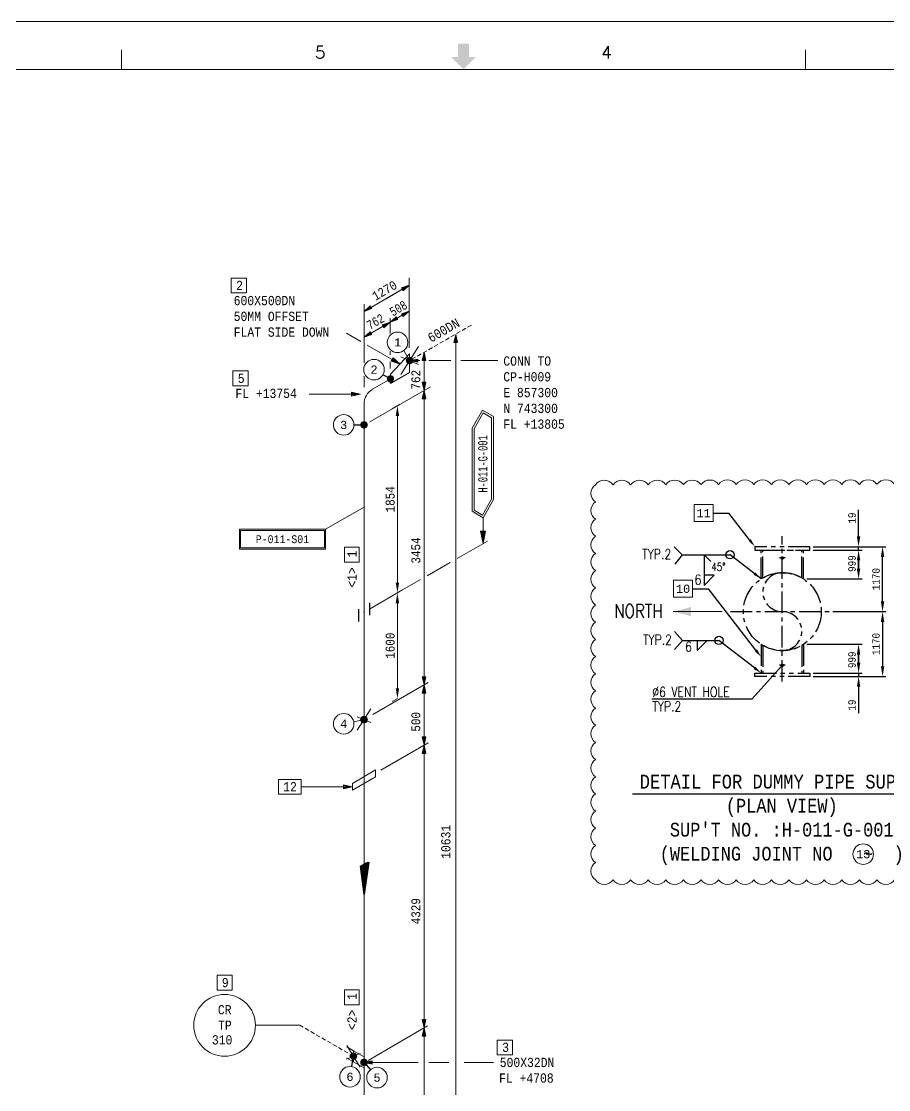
# Model space of a CAD drawing. Extents: x 0 to 841, y 0 to 594.
# Drawn here: x 300.6 to 553.6, y 282.5 to 594 of the extents above; entities that cross this region are included whole.
import ezdxf
from ezdxf.enums import TextEntityAlignment as Align

# ---------------------------------------------------------------- set-up
doc = ezdxf.new("R2010")
doc.units = 0
doc.header["$LTSCALE"] = 5
doc.header["$MEASUREMENT"] = 0
for name, pattern in [('CENTER', [2, 1.25, -0.25, 0.25, -0.25]), ('HIDDEN', [0.375, 0.25, -0.125]), ('PHANTOM', [2.5, 1.25, -0.25, 0.25, -0.25, 0.25, -0.25])]:
    doc.linetypes.add(name, pattern=pattern)
doc.layers.get('0').update_dxf_attribs({"lineweight": 9})
for name, color, linetype, lineweight in [('1', 7, 'Continuous', 9), ('3', 7, 'Continuous', 9), ('42', 7, 'Continuous', 9), ('SYM', 7, 'Continuous', 9), ('T-TEXT1', 7, 'Continuous', 9)]:
    doc.layers.add(name, color=color, linetype=linetype, lineweight=lineweight)
for name, color, linetype in [('2', 2, 'Continuous'), ('FAB', 2, 'Continuous'), ('SH', 4, 'Continuous'), ('SUPT', 4, 'Continuous')]:
    doc.layers.add(name, color=color, linetype=linetype)
doc.styles.add('MARKING', font='monotxt.shx', dxfattribs={"width": 0.85, "height": 2.6})
doc.styles.add('ROMANS', font='romans.shx')
doc.styles.get("Standard").update_dxf_attribs({"font": 'txt.shx'})
doc.styles.add('TXT', font='monotxt.shx')
doc.dimstyles.get("Standard").update_dxf_attribs({"dimtxt": 0.18, "dimasz": 0.18, "dimexe": 0.18, "dimexo": 0.0625, "dimgap": 0.09, "dimtad": 0, "dimtih": 1, "dimtoh": 1, "dimdec": 4, "dimzin": 0, "dimdsep": 46, "dimtxsty": 'Standard', "dimcen": 0.09, "dimadec": 0, "dimazin": 0, "dimtfac": 1, "dimtdec": 4, "dimtofl": 0, "dimtmove": 0, "dimatfit": 0, "dimfxl": 1, "dimtolj": 1, "dimtzin": 0, "dimarcsym": 0})

# ---------------------------------------------------------------- blocks, each defined once
blk = doc.blocks.new('ARO_E1')
at = {"layer": '2', "color": 2, "linetype": 'Continuous'}
blk.add_lwpolyline([(-1.075, -0.6125), (-1.2375, -0.4875), (0, 0), (-0.925, -0.7), (-1.2125, -0.5125), (-0.1, -0.0625), (-0.925, -0.7), (-1.2, -0.525), (-0.225, -0.1125), (-0.9375, -0.675), (-1.175, -0.5375), (-0.325, -0.175), (-0.975, -0.6625), (-1.15, -0.5625), (-0.4125, -0.225), (-0.9875, -0.6625), (-1.1375, -0.55), (-0.525, -0.3), (-1, -0.6375), (-1.1, -0.575), (-0.625, -0.35), (-1.0375, -0.625), (-1.0875, -0.5875), (-0.725, -0.425), (-1.05, -0.6125), (-1.075, -0.6125), (0, 0)], dxfattribs=at)
blk = doc.blocks.new('ARO_U1')
at = {"layer": '2', "color": 2, "linetype": 'Continuous', "xscale": 0.9999990990353698, "yscale": 0.9999990990353698, "rotation": 59.99997019629861}
blk.add_blockref('ARO_E1', (0, 0), dxfattribs=at)
blk = doc.blocks.new('L4')
at = {"layer": 'SH', "color": 4}
for p, q in [((-1.58, 0.89), (-1.58, -2.71)), ((1.58, 2.71), (1.58, -0.89))]:
    blk.add_line(p, q, dxfattribs=at)
at = {"layer": 'SUPT', "lineweight": 0}
blk.add_circle((0, 0), 0.0769, dxfattribs=at)
blk = doc.blocks.new('TRI')
at = {"lineweight": 0}
blk.add_hatch(color=4, dxfattribs=at).paths.add_polyline_path([(340.4, 360.05), (339.74, 356.85), (341.07, 356.85)])
at = {"layer": 'SUPT', "lineweight": 0}
blk.add_line((340.4, 360.05), (339.74, 356.85), dxfattribs=at)
blk.add_lwpolyline([(340.4, 360.05), (341.07, 356.85), (339.74, 356.85), (340.4, 360.05), (341.07, 356.85)], dxfattribs=at)
blk = doc.blocks.new('*D10')
at = {"color": 4, "linetype": 'Continuous', "lineweight": 0}
for p, q in [((411.04, 482.34), (408.76, 481.03)), ((410.26, 478.89), (410.26, 430.33)), ((402.1, 422.62), (411.76, 428.2))]:
    blk.add_line(p, q, dxfattribs=at)
for points in [[(409.76, 478.89), (410.76, 478.89), (410.26, 481.89)], [(409.76, 430.33), (410.76, 430.33), (410.26, 427.33)]]:
    blk.add_solid(points, dxfattribs=at)
at = {"layer": 'Defpoints', "color": 0, "linetype": 'Continuous', "lineweight": 0}
for p in [(411.04, 482.34), (410.26, 427.33), (402.1, 422.62)]:
    blk.add_point(p, dxfattribs=at)
at = {"color": 4, "linetype": 'Continuous', "lineweight": 0, "insert": (408.16, 454.61), "char_height": 2.6, "attachment_point": 5, "rotation": 90, "style": 'MARKING'}
blk.add_mtext('\\A1;1854', dxfattribs=at)
blk = doc.blocks.new('*D13')
at = {"color": 4, "linetype": 'Continuous', "lineweight": 0}
for p, q in [((410.26, 427.33), (408.76, 426.46)), ((410.26, 424.33), (410.26, 399.53)), ((410.26, 396.53), (408.76, 395.66))]:
    blk.add_line(p, q, dxfattribs=at)
for points in [[(409.76, 424.33), (410.76, 424.33), (410.26, 427.33)], [(409.76, 399.53), (410.76, 399.53), (410.26, 396.53)]]:
    blk.add_solid(points, dxfattribs=at)
at = {"layer": 'Defpoints', "color": 0, "linetype": 'Continuous', "lineweight": 0}
for p in [(410.26, 427.33), (410.26, 396.53), (410.26, 396.53)]:
    blk.add_point(p, dxfattribs=at)
at = {"color": 4, "linetype": 'Continuous', "lineweight": 0, "insert": (408.16, 411.93), "char_height": 2.6, "attachment_point": 5, "rotation": 90, "style": 'MARKING'}
blk.add_mtext('\\A1;1600', dxfattribs=at)

msp = doc.modelspace()

# ---------------------------------------------------------------- linework, layer by layer
at = {"color": 2, "linetype": 'Continuous', "lineweight": 0}
for p, q in [((413.73, 498.78), (413.73, 519.19)), ((400.52, 509.43), (413.73, 517.05)), ((406.94, 513.13), (413.73, 517.05)), ((400.52, 494.4), (400.52, 511.56)), ((413.73, 498.78), (413.73, 511.63)), ((400.52, 501.87), (413.73, 509.49)), ((408.13, 502.94), (408.13, 507.4)), ((408.13, 496.75), (408.13, 497.85)), ((408.13, 492.78), (408.13, 494.71)), ((400.52, 487.28), (400.52, 490.57)), ((402.21, 477.24), (419.88, 487.44))]:
    msp.add_line(p, q, dxfattribs=at)
at = {"color": 2, "linetype": 'Continuous'}
for points in [[(496.81, 448.12), (496.81, 453.08), (502.34, 453.08), (502.34, 448.12), (496.81, 448.12)], [(490.84, 426.06), (490.84, 431.02), (496.37, 431.02), (496.37, 426.06), (490.84, 426.06)]]:
    msp.add_lwpolyline(points, dxfattribs=at)
at = {"layer": '1', "color": 1, "linetype": 'Continuous', "lineweight": 0}
for p, q in [((408.23, 489.73), (403.03, 486.73)), ((400.52, 482.43), (400.52, 476.32)), ((400.52, 476.32), (400.52, 290.43)), ((400.52, 290.43), (400.52, 250.82))]:
    msp.add_line(p, q, dxfattribs=at)
at = {"layer": '1', "color": 2, "linetype": 'Continuous', "lineweight": 0}
for points in [[(408.46, 494.92), (411.02, 494.07), (409.01, 495.88), (408.46, 494.92)], [(408.51, 495.02), (411.02, 494.07), (408.96, 495.79)], [(408.62, 495.22), (411.02, 494.07), (408.9, 495.69)], [(408.68, 495.31), (411.02, 494.07), (408.79, 495.5)], [(396.88, 484.73), (399.52, 485.28), (396.88, 485.83), (396.88, 484.73)], [(396.88, 484.84), (399.52, 485.28), (396.88, 485.73)], [(396.88, 485.06), (399.52, 485.28), (396.88, 485.61)], [(396.88, 485.18), (399.52, 485.28), (396.88, 485.39)], [(394.49, 370.24), (397.14, 370.79), (394.49, 371.34), (394.49, 370.24)], [(394.49, 370.35), (397.14, 370.79), (394.49, 371.24)], [(394.49, 370.57), (397.14, 370.79), (394.49, 371.12)], [(394.49, 370.69), (397.14, 370.79), (394.49, 370.9)]]:
    msp.add_lwpolyline(points, dxfattribs=at)
at = {"layer": '1', "color": 1, "linetype": 'Continuous', "lineweight": 0}
msp.add_arc((405.48, 482.44), 4.95, 119.2489, 180, dxfattribs=at)
at = {"layer": '3', "color": 2, "linetype": 'Continuous', "lineweight": 0}
for p, q in [((427.27, 205.17), (427.27, 502.71)), ((418.03, 486.38), (418.03, 497.49)), ((418.03, 300.48), (418.03, 486.38)), ((403.12, 391.88), (419.19, 401.18)), ((405.46, 375.63), (419.19, 383.58)), ((419.06, 301.08), (401.73, 291.02)), ((418.03, 260.89), (418.03, 300.49))]:
    msp.add_line(p, q, dxfattribs=at)
for points in [[(361.8, 514.82), (366.2, 514.82), (366.2, 519.12), (361.8, 519.12), (361.8, 514.82)], [(411.43, 516.25), (413.73, 517.05), (411.93, 515.45), (411.43, 516.25)], [(411.53, 516.15), (413.73, 517.05), (411.83, 515.55)], [(411.53, 516.05), (413.73, 517.05), (411.83, 515.65)], [(411.63, 515.95), (413.73, 517.05), (411.73, 515.75)], [(402.83, 510.23), (400.52, 509.43), (402.33, 511.03), (402.83, 510.23)], [(402.73, 510.33), (400.52, 509.43), (402.43, 510.93)], [(402.73, 510.43), (400.52, 509.43), (402.43, 510.83)], [(402.63, 510.53), (400.52, 509.43), (402.53, 510.73)], [(410.43, 507.06), (408.13, 506.26), (409.93, 507.86), (410.43, 507.06)], [(411.43, 508.69), (413.73, 509.49), (411.93, 507.89), (411.43, 508.69)], [(411.53, 508.59), (413.73, 509.49), (411.83, 507.99)], [(411.53, 508.49), (413.73, 509.49), (411.83, 508.09)], [(411.63, 508.39), (413.73, 509.49), (411.73, 508.19)], [(405.83, 505.46), (408.13, 506.26), (406.33, 504.66), (405.83, 505.46)], [(405.93, 505.36), (408.13, 506.26), (406.23, 504.76)], [(405.93, 505.26), (408.13, 506.26), (406.23, 504.86)], [(406.03, 505.16), (408.13, 506.26), (406.13, 504.96)], [(410.33, 507.16), (408.13, 506.26), (410.03, 507.76)], [(410.33, 507.26), (408.13, 506.26), (410.03, 507.66)], [(410.23, 507.36), (408.13, 506.26), (410.13, 507.56)], [(402.83, 502.67), (400.52, 501.87), (402.33, 503.47), (402.83, 502.67)], [(402.73, 502.77), (400.52, 501.87), (402.43, 503.37)], [(402.73, 502.87), (400.52, 501.87), (402.43, 503.27)], [(402.63, 502.97), (400.52, 501.87), (402.53, 503.17)], [(426.77, 500.31), (427.27, 502.71), (427.77, 500.31), (426.77, 500.31)], [(426.87, 500.31), (427.27, 502.71), (427.67, 500.31)], [(427.07, 500.31), (427.27, 502.71), (427.57, 500.31)], [(427.17, 500.31), (427.27, 502.71), (427.37, 500.31)], [(416.18, 494.59), (413.82, 495.07), (416.22, 495.53), (416.18, 494.59)], [(416.22, 494.73), (413.82, 495.07), (416.18, 495.4)], [(417.53, 495.09), (418.03, 497.49), (418.53, 495.09), (417.53, 495.09)], [(417.63, 495.09), (418.03, 497.49), (418.43, 495.09)], [(417.83, 495.09), (418.03, 497.49), (418.33, 495.09)], [(417.93, 495.09), (418.03, 497.49), (418.13, 495.09)], [(416.17, 494.81), (413.82, 495.07), (416.23, 495.31)], [(416.21, 494.95), (413.82, 495.07), (416.19, 495.17)], [(362.28, 487.75), (366.68, 487.75), (366.68, 492.05), (362.28, 492.05), (362.28, 487.75)], [(418.53, 488.78), (418.03, 486.38), (417.53, 488.78), (418.53, 488.78)], [(417.53, 483.97), (418.03, 486.38), (418.53, 483.97), (417.53, 483.97)], [(418.43, 488.78), (418.03, 486.38), (417.63, 488.78)], [(417.63, 483.97), (418.03, 486.38), (418.43, 483.97)], [(418.33, 488.78), (418.03, 486.38), (417.83, 488.78)], [(417.83, 483.97), (418.03, 486.38), (418.33, 483.97)], [(418.13, 488.78), (418.03, 486.38), (417.93, 488.78)], [(417.93, 483.97), (418.03, 486.38), (418.13, 483.97)], [(399.15, 436.25), (399.15, 440.65), (394.85, 440.65), (394.85, 436.25), (399.15, 436.25)], [(418.53, 402.9), (418.03, 400.5), (417.53, 402.9), (418.53, 402.9)], [(418.43, 402.9), (418.03, 400.5), (417.63, 402.9)], [(418.33, 402.9), (418.03, 400.5), (417.83, 402.9)], [(418.13, 402.9), (418.03, 400.5), (417.93, 402.9)], [(417.53, 398.1), (418.03, 400.5), (418.53, 398.1), (417.53, 398.1)], [(417.63, 398.1), (418.03, 400.5), (418.43, 398.1)], [(417.83, 398.1), (418.03, 400.5), (418.33, 398.1)], [(417.93, 398.1), (418.03, 400.5), (418.13, 398.1)], [(418.53, 385.31), (418.03, 382.91), (417.53, 385.31), (418.53, 385.31)], [(418.43, 385.31), (418.03, 382.91), (417.63, 385.31)], [(418.33, 385.31), (418.03, 382.91), (417.83, 385.31)], [(418.13, 385.31), (418.03, 382.91), (417.93, 385.31)], [(417.53, 380.51), (418.03, 382.91), (418.53, 380.51), (417.53, 380.51)], [(417.63, 380.51), (418.03, 382.91), (418.43, 380.51)], [(417.83, 380.51), (418.03, 382.91), (418.33, 380.51)], [(417.93, 380.51), (418.03, 382.91), (418.13, 380.51)], [(375.54, 368.64), (382.14, 368.64), (382.14, 372.94), (375.54, 372.94), (375.54, 368.64)], [(357.64, 311.53), (362.04, 311.53), (362.04, 315.83), (357.64, 315.83), (357.64, 311.53)], [(399.15, 307.22), (399.15, 311.62), (394.85, 311.62), (394.85, 307.22), (399.15, 307.22)], [(418.52, 302.89), (418.02, 300.49), (417.52, 302.89), (418.52, 302.89)], [(418.42, 302.89), (418.02, 300.49), (417.62, 302.89)], [(418.32, 302.89), (418.02, 300.49), (417.82, 302.89)], [(418.12, 302.89), (418.02, 300.49), (417.92, 302.89)], [(417.53, 298.09), (418.03, 300.49), (418.53, 298.09), (417.53, 298.09)], [(417.63, 298.09), (418.03, 300.49), (418.43, 298.09)], [(417.83, 298.09), (418.03, 300.49), (418.33, 298.09)], [(417.93, 298.09), (418.03, 300.49), (418.13, 298.09)], [(439.41, 292.65), (443.81, 292.65), (443.81, 296.95), (439.41, 296.95), (439.41, 292.65)], [(402.88, 289.94), (400.52, 290.42), (402.92, 290.88), (402.88, 289.94)], [(402.92, 290.08), (400.52, 290.42), (402.88, 290.75)], [(402.87, 290.16), (400.52, 290.42), (402.93, 290.66)], [(402.91, 290.3), (400.52, 290.42), (402.89, 290.52)]]:
    msp.add_lwpolyline(points, dxfattribs=at)
msp.add_circle((359.84, 301.23), 9, dxfattribs=at)
at = {"layer": '42', "color": 3, "linetype": 'Continuous', "lineweight": 0}
for p, q in [((329.81, 585.73), (329.81, 580)), ((529.27, 585.73), (529.27, 580))]:
    msp.add_line(p, q, dxfattribs=at)
for points in [[(0, 0), (841, 0), (841, 594), (0, 594)], [(35, 580), (827, 580), (827, 14), (35, 14)]]:
    msp.add_lwpolyline(points, close=True, dxfattribs=at)
for points in [[(427.94, 583.59), (427.94, 587.51), (431.15, 583.59), (431.15, 587.51)], [(429.55, 580), (425.96, 583.59), (433.14, 583.59)]]:
    msp.add_solid(points, dxfattribs=at)
at = {"layer": 'FAB', "lineweight": 0}
for p, q in [((399.57, 500.69), (395.44, 503.08)), ((411.02, 494.07), (401.41, 499.62)), ((413.83, 495.07), (416.85, 495.07)), ((419.39, 495.07), (425.81, 495.07)), ((428.77, 495.07), (439.54, 495.07)), ((399.52, 485.28), (384.53, 485.28)), ((389.27, 445.88), (400.52, 452.38)), ((397.14, 370.79), (382.14, 370.79)), ((400.52, 290.42), (416.27, 290.42)), ((419.41, 290.42), (425.28, 290.42)), ((429.75, 290.42), (438.29, 290.42))]:
    msp.add_line(p, q, dxfattribs=at)
at = {"layer": 'FAB', "linetype": 'Continuous', "lineweight": 0}
for p, q in [((413.83, 495.08), (412.13, 498.01)), ((400.52, 390.38), (397.53, 389.76)), ((381.84, 301.23), (368.84, 301.23))]:
    msp.add_line(p, q, dxfattribs=at)
at = {"layer": 'FAB'}
for p, q in [((408.23, 489.72), (406.05, 490.96)), ((397.59, 476.32), (400.59, 476.32)), ((396.92, 289.18), (397.42, 292.23)), ((400.52, 290.43), (402.37, 288.26))]:
    msp.add_line(p, q, dxfattribs=at)
at = {"layer": 'FAB', "color": 2, "linetype": 'Continuous', "lineweight": 0}
for points in [[(364.16, 445.88), (389.27, 445.88), (389.27, 440.11), (364.16, 440.11)], [(364.48, 445.56), (388.95, 445.56), (388.95, 440.43), (364.48, 440.43)]]:
    msp.add_lwpolyline(points, close=True, dxfattribs=at)
at = {"layer": 'FAB', "color": 3, "linetype": 'Continuous', "lineweight": 0, "flags": 128}
msp.add_lwpolyline([(403.91, 375.7), (403.91, 373.69), (397.14, 369.78), (397.14, 371.79)], close=True, dxfattribs=at)
at = {"layer": 'FAB', "color": 2, "linetype": 'Continuous', "lineweight": 0}
for centre in [(410.31, 500.39), (403.44, 492.44), (394.59, 476.32), (394.59, 389.16), (396.43, 286.23), (404.31, 285.98)]:
    msp.add_circle(centre, 3, dxfattribs=at)
at = {"layer": 'SUPT', "linetype": 'Continuous', "lineweight": 0}
msp.add_line((435.25, 449.23), (435.25, 441.7), dxfattribs=at)
at = {"layer": 'SUPT', "color": 2}
for p, q in [((502.34, 450.6), (506.97, 450.6)), ((544.79, 443.8), (544.79, 451.52)), ((531.55, 440.8), (545.79, 440.8)), ((531.55, 439.8), (545.79, 439.8)), ((544.79, 439.8), (544.79, 440.8)), ((545.79, 440.8), (552.79, 440.8)), ((499.78, 438.44), (499.78, 429.48)), ((501.69, 436.53), (499.78, 438.44)), ((544.79, 436.8), (544.79, 433.8)), ((544.79, 434.4), (544.79, 436.8)), ((551.79, 424.88), (551.79, 437.8)), ((499.78, 429.48), (502.67, 432.46)), ((502.67, 432.46), (499.78, 432.46)), ((529.73, 431.4), (545.79, 431.4)), ((496.37, 428.54), (501, 428.54)), ((537.28, 421.88), (552.79, 421.88)), ((551.79, 418.88), (551.79, 405.95)), ((493.43, 413.46), (491.12, 416.08)), ((493.43, 413.46), (491.12, 410.85)), ((493.43, 413.46), (504.09, 413.46)), ((497.75, 410.49), (500.64, 413.46)), ((497.75, 413.46), (497.75, 410.49)), ((529.73, 412.35), (545.79, 412.35)), ((544.79, 406.95), (544.79, 409.95)), ((544.79, 409.35), (544.79, 406.95)), ((522.33, 405.97), (513.78, 396.42)), ((531.55, 403.95), (545.79, 403.95)), ((531.55, 402.95), (545.79, 402.95)), ((544.79, 403.95), (544.79, 402.95)), ((545.79, 402.95), (552.79, 402.95)), ((544.79, 399.95), (544.79, 392.24)), ((484.51, 396.42), (513.78, 396.42)), ((567.64, 368.61), (478.86, 368.61))]:
    msp.add_line(p, q, dxfattribs=at)
at = {"layer": 'SUPT', "lineweight": 0}
for p, q in [((436.55, 442.44), (427.73, 437.37)), ((425.64, 436.17), (418.94, 432.32)), ((417.04, 431.23), (411.76, 428.2))]:
    msp.add_line(p, q, dxfattribs=at)
at = {"layer": 'SUPT', "color": 1, "linetype": 'CENTER'}
for p, q in [((522.55, 401.45), (522.55, 443.92)), ((523.33, 437.53), (521.76, 437.53)), ((507.47, 421.88), (536.28, 421.88)), ((523.33, 406.22), (521.76, 406.22))]:
    msp.add_line(p, q, dxfattribs=at)
at = {"layer": 'SUPT', "color": 2, "linetype": 'Continuous'}
for p, q in [((493.31, 438.44), (491.02, 440.76)), ((493.31, 438.44), (491.17, 435.72)), ((493.31, 438.44), (507.31, 438.44)), ((514.84, 410.63), (501, 428.54))]:
    msp.add_line(p, q, dxfattribs=at)
at = {"layer": 'SUPT', "color": 1, "linetype": 'PHANTOM'}
for p, q in [((530.55, 440.8), (514.55, 440.8)), ((514.55, 440.8), (514.55, 439.8)), ((514.55, 439.8), (530.55, 439.8)), ((516.36, 431.4), (516.36, 439.8)), ((516.36, 439.8), (528.73, 439.8)), ((516.83, 431.69), (516.83, 439.8)), ((528.26, 431.69), (528.26, 439.8)), ((528.73, 431.4), (528.73, 439.8)), ((530.55, 439.8), (530.55, 440.8)), ((516.36, 412.35), (516.36, 403.95)), ((516.83, 412.07), (516.83, 403.95)), ((528.26, 412.07), (528.26, 403.95)), ((528.73, 412.35), (528.73, 403.95)), ((514.55, 403.95), (530.55, 403.95)), ((514.55, 402.95), (514.55, 403.95)), ((530.55, 402.95), (514.55, 402.95)), ((530.55, 403.95), (530.55, 402.95))]:
    msp.add_line(p, q, dxfattribs=at)
at = {"layer": 'SUPT', "color": 2, "lineweight": 0}
msp.add_line((504.96, 421.88), (490.72, 421.88), dxfattribs=at)
at = {"layer": 'SUPT', "linetype": 'Continuous', "lineweight": 0}
for points in [[(438.29, 454.52), (435.25, 449.23), (432.07, 451.13), (432.07, 475.36), (435.11, 480.64), (438.29, 478.74)], [(437.73, 478.42), (437.73, 454.67), (435.05, 450.01), (432.63, 451.45), (432.63, 475.21), (435.31, 479.87)]]:
    msp.add_lwpolyline(points, close=True, dxfattribs=at)
at = {"layer": 'SUPT', "color": 1, "linetype": 'Continuous', "lineweight": 0, "flags": 128}
for points in [[(468.03, 458.85, 0.520567), (468.03, 458.85, 0.520567), (468.03, 458.85, 0.520567), (468.03, 453.85, 0.520567), (468.03, 448.84, 0.520567), (468.03, 443.83, 0.520567), (468.03, 438.82, 0.520567), (468.03, 433.82, 0.520567), (468.03, 428.81, 0.520567), (468.03, 423.8, 0.520567), (468.03, 418.8, 0.520567), (468.03, 413.79, 0.520567), (468.03, 408.78, 0.520567), (468.03, 403.77, 0.520567), (468.03, 398.77, 0.520567), (468.03, 393.76, 0.520567), (468.03, 388.75, 0.520567), (468.03, 383.74, 0.520567), (468.03, 378.74, 0.520567), (468.03, 373.73, 0.520567), (468.03, 368.72, 0.520567), (468.03, 363.71, 0.520567), (468.03, 358.71, 0.520567), (468.03, 353.7, 0.520567), (468.03, 348.69, 0.520567), (468.03, 343.68, 0.520567), (468.03, 343.68, 0.520567), (473.16, 343.68, 0.520567), (478.3, 343.68, 0.520567), (483.43, 343.68, 0.520567), (488.56, 343.68, 0.520567), (493.69, 343.68, 0.520567), (498.83, 343.68, 0.520567), (503.96, 343.68, 0.520567), (509.09, 343.68, 0.520567), (514.23, 343.68, 0.520567), (519.36, 343.68, 0.520567), (524.49, 343.68, 0.520567), (529.62, 343.68, 0.520567), (534.76, 343.68, 0.520567), (539.89, 343.68, 0.520567), (545.02, 343.68, 0.520567), (550.16, 343.68, 0.520567), (555.29, 343.68, 0.520567)], [(555.29, 459.01, 0.520567), (550.16, 459, 0.520567), (545.02, 458.99, 0.520567), (539.89, 458.98, 0.520567), (534.76, 458.97, 0.520567), (529.62, 458.96, 0.520567), (524.49, 458.95, 0.520567), (519.36, 458.94, 0.520567), (514.23, 458.93, 0.520567), (509.09, 458.93, 0.520567), (503.96, 458.92, 0.520567), (498.83, 458.91, 0.520567), (493.69, 458.9, 0.520567), (488.56, 458.89, 0.520567), (483.43, 458.88, 0.520567), (478.3, 458.87, 0.520567), (473.16, 458.86, 0.520567), (468.03, 458.85, 0.520567)]]:
    msp.add_lwpolyline(points, format="xyb", dxfattribs=at)
at = {"layer": 'SUPT', "color": 2, "linetype": 'Continuous'}
msp.add_lwpolyline([(513.02, 442.78), (506.97, 450.6)], dxfattribs=at)
at = {"layer": 'SUPT', "color": 2}
msp.add_lwpolyline([(514.42, 405.46), (504.06, 413.46)], dxfattribs=at)
for centre in [(507.29, 438.46), (504.09, 413.46)]:
    msp.add_circle(centre, 1.21, dxfattribs=at)
at = {"layer": 'SUPT', "color": 1, "linetype": 'PHANTOM'}
for centre, radius in [((522.55, 437.53), 0.335), ((522.55, 421.88), 11.35), ((522.55, 406.22), 0.335)]:
    msp.add_circle(centre, radius, dxfattribs=at)
at = {"layer": 'SUPT', "color": 2, "linetype": 'Continuous', "lineweight": 0}
msp.add_circle((546.14, 351.15), 3, dxfattribs=at)
at = {"layer": 'SUPT', "color": 1, "linetype": 'PHANTOM'}
for centre, radius, start, end in [((522.55, 421.88), 11.35, 57.0169, 122.9831), ((522.55, 427.56), 5.68, 90, 270), ((522.55, 416.2), 5.68, 270, 90), ((522.55, 421.88), 11.35, 237.0169, 302.9831)]:
    msp.add_arc(centre, radius, start, end, dxfattribs=at)
at = {"layer": 'SUPT', "color": 2, "linetype": 'Continuous'}
for points in [[(512.69, 442.53), (514.55, 440.8), (513.35, 443.04)], [(514.51, 410.38), (516.36, 408.65), (515.17, 410.89)]]:
    msp.add_solid(points, dxfattribs=at)
at = {"layer": 'SUPT', "color": 2}
for points in [[(544.29, 443.8), (545.29, 443.8), (544.79, 440.8)], [(544.29, 436.8), (545.29, 436.8), (544.79, 439.8)], [(544.29, 436.8), (545.29, 436.8), (544.79, 439.8)], [(551.29, 437.8), (552.29, 437.8), (551.79, 440.8)], [(544.29, 434.4), (545.29, 434.4), (544.79, 431.4)], [(551.29, 424.88), (552.29, 424.88), (551.79, 421.88)], [(551.29, 418.88), (552.29, 418.88), (551.79, 421.88)], [(544.29, 409.35), (545.29, 409.35), (544.79, 412.35)], [(514.68, 405.79), (516.4, 403.93), (514.17, 405.13)], [(544.29, 406.95), (545.29, 406.95), (544.79, 403.95)], [(544.29, 406.95), (545.29, 406.95), (544.79, 403.95)], [(551.29, 405.95), (552.29, 405.95), (551.79, 402.95)], [(544.29, 399.95), (545.29, 399.95), (544.79, 402.95)]]:
    msp.add_solid(points, dxfattribs=at)
at = {"layer": 'SUPT', "color": 2, "lineweight": 0}
msp.add_solid([(495.92, 423.22), (495.92, 420.55), (490.72, 421.88)], dxfattribs=at)
at = {"layer": 'SYM', "color": 2, "linetype": 'HIDDEN', "lineweight": 0}
msp.add_line((431.83, 505.42), (413.82, 495.07), dxfattribs=at)
at = {"layer": 'T-TEXT1', "color": 2, "linetype": 'Continuous', "lineweight": 0}
for p, q in [((416.4, 499.15), (411.25, 491)), ((416.41, 493.96), (411.24, 496.19)), ((402.55, 393.56), (398.55, 387.26)), ((402.55, 389.56), (398.55, 391.16)), ((399.39, 293.06), (395.39, 291.36)), ((399.39, 289.06), (395.49, 295.36))]:
    msp.add_line(p, q, dxfattribs=at)
at = {"layer": 'T-TEXT1', "color": 2, "linetype": 'HIDDEN', "lineweight": 0}
msp.add_line((397.42, 292.23), (381.84, 301.23), dxfattribs=at)
at = {"layer": 'T-TEXT1', "color": 2, "linetype": 'Continuous', "lineweight": 0}
for points in [[(413.82, 495.07), (413.82, 491.57), (408.23, 488.38), (408.23, 491.07), (413.82, 497.07), (413.82, 495.07)], [(413.83, 496.08), (414.03, 495.98), (414.13, 495.98), (414.33, 495.88), (414.43, 495.78), (414.53, 495.68), (414.63, 495.58), (414.73, 495.38), (414.73, 495.28), (414.83, 495.08), (414.73, 494.88), (414.73, 494.78), (414.63, 494.58), (414.53, 494.48), (414.43, 494.38), (414.33, 494.28), (414.13, 494.18), (414.03, 494.18), (413.83, 494.18), (413.63, 494.18), (413.53, 494.18), (413.33, 494.28), (413.23, 494.38), (413.13, 494.48), (413.03, 494.58), (412.93, 494.78), (412.93, 494.88), (412.93, 495.08), (412.93, 495.28), (412.93, 495.38), (413.03, 495.58), (413.13, 495.68), (413.23, 495.78), (413.33, 495.88), (413.53, 495.98), (413.63, 495.98), (413.83, 496.08), (413.83, 496.08), (414.03, 495.98), (413.83, 494.08), (413.63, 494.18), (413.83, 496.08), (414.03, 495.98), (414.13, 495.98), (413.63, 494.18), (413.53, 494.18), (414.03, 495.98), (414.13, 495.98), (414.33, 495.88), (413.53, 494.18), (413.33, 494.28), (414.13, 495.98), (414.33, 495.88), (414.43, 495.78), (413.33, 494.28), (413.23, 494.38), (414.33, 495.88), (414.43, 495.78), (414.53, 495.68), (413.23, 494.38), (413.13, 494.48), (414.43, 495.78), (414.53, 495.68), (414.63, 495.58), (413.13, 494.48), (413.03, 494.58), (414.53, 495.68), (414.63, 495.58), (414.73, 495.38), (413.03, 494.58), (412.93, 494.78), (414.63, 495.58), (414.73, 495.38), (414.73, 495.28), (412.93, 494.78), (412.93, 494.88), (414.73, 495.38), (414.73, 495.28), (414.83, 495.08), (412.93, 494.88), (412.83, 495.08), (414.73, 495.28), (414.83, 495.08), (414.73, 494.88), (412.83, 495.08), (412.93, 495.28), (414.83, 495.08), (414.73, 494.88), (414.73, 494.78), (412.93, 495.28), (412.93, 495.38), (414.73, 494.88), (414.73, 494.78), (414.63, 494.58), (412.93, 495.38), (413.03, 495.58), (414.73, 494.78)], [(414.73, 494.78), (414.63, 494.58), (414.53, 494.48), (413.03, 495.58), (413.13, 495.68), (414.63, 494.58), (414.53, 494.48), (414.43, 494.38), (413.13, 495.68), (413.23, 495.78), (414.53, 494.48), (414.43, 494.38), (414.33, 494.28), (413.23, 495.78), (413.33, 495.88), (414.43, 494.38), (414.33, 494.28), (414.13, 494.18), (413.33, 495.88), (413.53, 495.98), (414.33, 494.28), (414.13, 494.18), (414.03, 494.18), (413.53, 495.98), (413.63, 495.98), (414.13, 494.18), (414.03, 494.18), (413.83, 494.08), (413.63, 495.98), (413.83, 496.08), (414.03, 494.18)], [(408.23, 490.73), (408.43, 490.62), (408.53, 490.62), (408.73, 490.53), (408.83, 490.43), (408.93, 490.32), (409.03, 490.23), (409.13, 490.03), (409.13, 489.93), (409.23, 489.73), (409.13, 489.53), (409.13, 489.43), (409.03, 489.23), (408.93, 489.12), (408.83, 489.03), (408.73, 488.93), (408.53, 488.82), (408.43, 488.82), (408.23, 488.82), (408.03, 488.82), (407.93, 488.82), (407.73, 488.93), (407.63, 489.03), (407.53, 489.12), (407.43, 489.23), (407.33, 489.43), (407.33, 489.53), (407.33, 489.73), (407.33, 489.93), (407.33, 490.03), (407.43, 490.23), (407.53, 490.32), (407.63, 490.43), (407.73, 490.53), (407.93, 490.62), (408.03, 490.62), (408.23, 490.73), (408.23, 490.73), (408.43, 490.62), (408.23, 488.73), (408.03, 488.82), (408.23, 490.73), (408.43, 490.62), (408.53, 490.62), (408.03, 488.82), (407.93, 488.82), (408.43, 490.62), (408.53, 490.62), (408.73, 490.53), (407.93, 488.82), (407.73, 488.93), (408.53, 490.62), (408.73, 490.53), (408.83, 490.43), (407.73, 488.93), (407.63, 489.03), (408.73, 490.53), (408.83, 490.43), (408.93, 490.32), (407.63, 489.03), (407.53, 489.12), (408.83, 490.43), (408.93, 490.32), (409.03, 490.23), (407.53, 489.12), (407.43, 489.23), (408.93, 490.32), (409.03, 490.23), (409.13, 490.03), (407.43, 489.23), (407.33, 489.43), (409.03, 490.23), (409.13, 490.03), (409.13, 489.93), (407.33, 489.43), (407.33, 489.53), (409.13, 490.03), (409.13, 489.93), (409.23, 489.73), (407.33, 489.53), (407.23, 489.73), (409.13, 489.93), (409.23, 489.73), (409.13, 489.53), (407.23, 489.73), (407.33, 489.93), (409.23, 489.73), (409.13, 489.53), (409.13, 489.43), (407.33, 489.93), (407.33, 490.03), (409.13, 489.53), (409.13, 489.43), (409.03, 489.23), (407.33, 490.03), (407.43, 490.23), (409.13, 489.43)], [(409.13, 489.43), (409.03, 489.23), (408.93, 489.12), (407.43, 490.23), (407.53, 490.32), (409.03, 489.23), (408.93, 489.12), (408.83, 489.03), (407.53, 490.32), (407.63, 490.43), (408.93, 489.12), (408.83, 489.03), (408.73, 488.93), (407.63, 490.43), (407.73, 490.53), (408.83, 489.03), (408.73, 488.93), (408.53, 488.82), (407.73, 490.53), (407.93, 490.62), (408.73, 488.93), (408.53, 488.82), (408.43, 488.82), (407.93, 490.62), (408.03, 490.62), (408.53, 488.82), (408.43, 488.82), (408.23, 488.73), (408.03, 490.62), (408.23, 490.73), (408.43, 488.82)], [(400.52, 477.32), (400.72, 477.23), (400.82, 477.23), (401.02, 477.12), (401.12, 477.03), (401.22, 476.93), (401.32, 476.82), (401.42, 476.62), (401.42, 476.53), (401.52, 476.32), (401.42, 476.12), (401.42, 476.03), (401.32, 475.82), (401.22, 475.73), (401.12, 475.62), (401.02, 475.53), (400.82, 475.43), (400.72, 475.43), (400.52, 475.43), (400.32, 475.43), (400.22, 475.43), (400.02, 475.53), (399.92, 475.62), (399.82, 475.73), (399.72, 475.82), (399.62, 476.03), (399.62, 476.12), (399.62, 476.32), (399.62, 476.53), (399.62, 476.62), (399.72, 476.82), (399.82, 476.93), (399.92, 477.03), (400.02, 477.12), (400.22, 477.23), (400.32, 477.23), (400.52, 477.32), (400.52, 477.32), (400.72, 477.23), (400.52, 475.32), (400.32, 475.43), (400.52, 477.32), (400.72, 477.23), (400.82, 477.23), (400.32, 475.43), (400.22, 475.43), (400.72, 477.23), (400.82, 477.23), (401.02, 477.12), (400.22, 475.43), (400.02, 475.53), (400.82, 477.23), (401.02, 477.12), (401.12, 477.03), (400.02, 475.53), (399.92, 475.62), (401.02, 477.12), (401.12, 477.03), (401.22, 476.93), (399.92, 475.62), (399.82, 475.73), (401.12, 477.03), (401.22, 476.93), (401.32, 476.82), (399.82, 475.73), (399.72, 475.82), (401.22, 476.93), (401.32, 476.82), (401.42, 476.62), (399.72, 475.82), (399.62, 476.03), (401.32, 476.82), (401.42, 476.62), (401.42, 476.53), (399.62, 476.03), (399.62, 476.12), (401.42, 476.62), (401.42, 476.53), (401.52, 476.32), (399.62, 476.12), (399.52, 476.32), (401.42, 476.53), (401.52, 476.32), (401.42, 476.12), (399.52, 476.32), (399.62, 476.53), (401.52, 476.32), (401.42, 476.12), (401.42, 476.03), (399.62, 476.53), (399.62, 476.62), (401.42, 476.12), (401.42, 476.03), (401.32, 475.82), (399.62, 476.62), (399.72, 476.82), (401.42, 476.03)], [(401.42, 476.03), (401.32, 475.82), (401.22, 475.73), (399.72, 476.82), (399.82, 476.93), (401.32, 475.82), (401.22, 475.73), (401.12, 475.62), (399.82, 476.93), (399.92, 477.03), (401.22, 475.73), (401.12, 475.62), (401.02, 475.53), (399.92, 477.03), (400.02, 477.12), (401.12, 475.62), (401.02, 475.53), (400.82, 475.43), (400.02, 477.12), (400.22, 477.23), (401.02, 475.53), (400.82, 475.43), (400.72, 475.43), (400.22, 477.23), (400.32, 477.23), (400.82, 475.43), (400.72, 475.43), (400.52, 475.32), (400.32, 477.23), (400.52, 477.32), (400.72, 475.43)], [(400.52, 391.37), (400.72, 391.27), (400.82, 391.27), (401.02, 391.17), (401.12, 391.07), (401.22, 390.97), (401.32, 390.87), (401.42, 390.67), (401.42, 390.57), (401.52, 390.37), (401.42, 390.17), (401.42, 390.07), (401.32, 389.87), (401.22, 389.77), (401.12, 389.67), (401.02, 389.57), (400.82, 389.47), (400.72, 389.47), (400.52, 389.47), (400.32, 389.47), (400.22, 389.47), (400.02, 389.57), (399.92, 389.67), (399.82, 389.77), (399.72, 389.87), (399.62, 390.07), (399.62, 390.17), (399.62, 390.37), (399.62, 390.57), (399.62, 390.67), (399.72, 390.87), (399.82, 390.97), (399.92, 391.07), (400.02, 391.17), (400.22, 391.27), (400.32, 391.27), (400.52, 391.37), (400.52, 391.37), (400.72, 391.27), (400.52, 389.37), (400.32, 389.47), (400.52, 391.37), (400.72, 391.27), (400.82, 391.27), (400.32, 389.47), (400.22, 389.47), (400.72, 391.27), (400.82, 391.27), (401.02, 391.17), (400.22, 389.47), (400.02, 389.57), (400.82, 391.27), (401.02, 391.17), (401.12, 391.07), (400.02, 389.57), (399.92, 389.67), (401.02, 391.17), (401.12, 391.07), (401.22, 390.97), (399.92, 389.67), (399.82, 389.77), (401.12, 391.07), (401.22, 390.97), (401.32, 390.87), (399.82, 389.77), (399.72, 389.87), (401.22, 390.97), (401.32, 390.87), (401.42, 390.67), (399.72, 389.87), (399.62, 390.07), (401.32, 390.87), (401.42, 390.67), (401.42, 390.57), (399.62, 390.07), (399.62, 390.17), (401.42, 390.67), (401.42, 390.57), (401.52, 390.37), (399.62, 390.17), (399.52, 390.37), (401.42, 390.57), (401.52, 390.37), (401.42, 390.17), (399.52, 390.37), (399.62, 390.57), (401.52, 390.37), (401.42, 390.17), (401.42, 390.07), (399.62, 390.57), (399.62, 390.67), (401.42, 390.17), (401.42, 390.07), (401.32, 389.87), (399.62, 390.67), (399.72, 390.87), (401.42, 390.07)], [(401.42, 390.07), (401.32, 389.87), (401.22, 389.77), (399.72, 390.87), (399.82, 390.97), (401.32, 389.87), (401.22, 389.77), (401.12, 389.67), (399.82, 390.97), (399.92, 391.07), (401.22, 389.77), (401.12, 389.67), (401.02, 389.57), (399.92, 391.07), (400.02, 391.17), (401.12, 389.67), (401.02, 389.57), (400.82, 389.47), (400.02, 391.17), (400.22, 391.27), (401.02, 389.57), (400.82, 389.47), (400.72, 389.47), (400.22, 391.27), (400.32, 391.27), (400.82, 389.47), (400.72, 389.47), (400.52, 389.37), (400.32, 391.27), (400.52, 391.37), (400.72, 389.47)], [(395.53, 294.93), (397.42, 293.82), (397.42, 290.63), (395.43, 291.73)], [(397.42, 293.23), (397.63, 293.13), (397.73, 293.13), (397.93, 293.02), (398.03, 292.93), (398.13, 292.82), (398.23, 292.73), (398.33, 292.52), (398.33, 292.43), (398.43, 292.23), (398.33, 292.02), (398.33, 291.93), (398.23, 291.73), (398.13, 291.63), (398.03, 291.52), (397.93, 291.43), (397.73, 291.32), (397.63, 291.32), (397.42, 291.32), (397.23, 291.32), (397.13, 291.32), (396.93, 291.43), (396.83, 291.52), (396.73, 291.63), (396.63, 291.73), (396.53, 291.93), (396.53, 292.02), (396.53, 292.23), (396.53, 292.43), (396.53, 292.52), (396.63, 292.73), (396.73, 292.82), (396.83, 292.93), (396.93, 293.02), (397.13, 293.13), (397.23, 293.13), (397.42, 293.23), (397.42, 293.23), (397.63, 293.13), (397.42, 291.23), (397.23, 291.32), (397.42, 293.23), (397.63, 293.13), (397.73, 293.13), (397.23, 291.32), (397.13, 291.32), (397.63, 293.13), (397.73, 293.13), (397.93, 293.02), (397.13, 291.32), (396.93, 291.43), (397.73, 293.13), (397.93, 293.02), (398.03, 292.93), (396.93, 291.43), (396.83, 291.52), (397.93, 293.02), (398.03, 292.93), (398.13, 292.82), (396.83, 291.52), (396.73, 291.63), (398.03, 292.93), (398.13, 292.82), (398.23, 292.73), (396.73, 291.63), (396.63, 291.73), (398.13, 292.82), (398.23, 292.73), (398.33, 292.52), (396.63, 291.73), (396.53, 291.93), (398.23, 292.73), (398.33, 292.52), (398.33, 292.43), (396.53, 291.93), (396.53, 292.02), (398.33, 292.52), (398.33, 292.43), (398.43, 292.23), (396.53, 292.02), (396.43, 292.23), (398.33, 292.43), (398.43, 292.23), (398.33, 292.02), (396.43, 292.23), (396.53, 292.43), (398.43, 292.23), (398.33, 292.02), (398.33, 291.93), (396.53, 292.43), (396.53, 292.52), (398.33, 292.02), (398.33, 291.93), (398.23, 291.73), (396.53, 292.52), (396.63, 292.73), (398.33, 291.93)], [(398.33, 291.93), (398.23, 291.73), (398.13, 291.63), (396.63, 292.73), (396.73, 292.82), (398.23, 291.73), (398.13, 291.63), (398.03, 291.52), (396.73, 292.82), (396.83, 292.93), (398.13, 291.63), (398.03, 291.52), (397.93, 291.43), (396.83, 292.93), (396.93, 293.02), (398.03, 291.52), (397.93, 291.43), (397.73, 291.32), (396.93, 293.02), (397.13, 293.13), (397.93, 291.43), (397.73, 291.32), (397.63, 291.32), (397.13, 293.13), (397.23, 293.13), (397.73, 291.32), (397.63, 291.32), (397.42, 291.23), (397.23, 293.13), (397.42, 293.23), (397.63, 291.32)], [(400.52, 290.43), (400.52, 292.02), (397.42, 293.82), (397.33, 290.63), (400.52, 288.82), (400.52, 290.43)], [(400.52, 291.43), (400.72, 291.32), (400.82, 291.32), (401.02, 291.23), (401.12, 291.13), (401.22, 291.02), (401.32, 290.93), (401.42, 290.73), (401.42, 290.63), (401.52, 290.43), (401.42, 290.23), (401.42, 290.13), (401.32, 289.93), (401.22, 289.82), (401.12, 289.73), (401.02, 289.63), (400.82, 289.52), (400.72, 289.52), (400.52, 289.52), (400.32, 289.52), (400.22, 289.52), (400.02, 289.63), (399.92, 289.73), (399.82, 289.82), (399.72, 289.93), (399.62, 290.13), (399.62, 290.23), (399.62, 290.43), (399.62, 290.63), (399.62, 290.73), (399.72, 290.93), (399.82, 291.02), (399.92, 291.13), (400.02, 291.23), (400.22, 291.32), (400.32, 291.32), (400.52, 291.43), (400.52, 291.43), (400.72, 291.32), (400.52, 289.43), (400.32, 289.52), (400.52, 291.43), (400.72, 291.32), (400.82, 291.32), (400.32, 289.52), (400.22, 289.52), (400.72, 291.32), (400.82, 291.32), (401.02, 291.23), (400.22, 289.52), (400.02, 289.63), (400.82, 291.32), (401.02, 291.23), (401.12, 291.13), (400.02, 289.63), (399.92, 289.73), (401.02, 291.23), (401.12, 291.13), (401.22, 291.02), (399.92, 289.73), (399.82, 289.82), (401.12, 291.13), (401.22, 291.02), (401.32, 290.93), (399.82, 289.82), (399.72, 289.93), (401.22, 291.02), (401.32, 290.93), (401.42, 290.73), (399.72, 289.93), (399.62, 290.13), (401.32, 290.93), (401.42, 290.73), (401.42, 290.63), (399.62, 290.13), (399.62, 290.23), (401.42, 290.73), (401.42, 290.63), (401.52, 290.43), (399.62, 290.23), (399.52, 290.43), (401.42, 290.63), (401.52, 290.43), (401.42, 290.23), (399.52, 290.43), (399.62, 290.63), (401.52, 290.43), (401.42, 290.23), (401.42, 290.13), (399.62, 290.63), (399.62, 290.73), (401.42, 290.23), (401.42, 290.13), (401.32, 289.93), (399.62, 290.73), (399.72, 290.93), (401.42, 290.13)], [(401.42, 290.13), (401.32, 289.93), (401.22, 289.82), (399.72, 290.93), (399.82, 291.02), (401.32, 289.93), (401.22, 289.82), (401.12, 289.73), (399.82, 291.02), (399.92, 291.13), (401.22, 289.82), (401.12, 289.73), (401.02, 289.63), (399.92, 291.13), (400.02, 291.23), (401.12, 289.73), (401.02, 289.63), (400.82, 289.52), (400.02, 291.23), (400.22, 291.32), (401.02, 289.63), (400.82, 289.52), (400.72, 289.52), (400.22, 291.32), (400.32, 291.32), (400.82, 289.52), (400.72, 289.52), (400.52, 289.43), (400.32, 291.32), (400.52, 291.43), (400.72, 289.52)]]:
    msp.add_lwpolyline(points, dxfattribs=at)

# ---------------------------------------------------------------- block references
at = {"layer": 'FAB', "color": 7, "linetype": 'Continuous', "xscale": -7.199999999999591, "yscale": -7.199999999999591, "zscale": 7.199999999999999}
msp.add_blockref('ARO_U1', (400.52, 339.38), dxfattribs=at)
at = {"layer": 'SUPT', "linetype": 'Continuous', "lineweight": 0, "xscale": -1.125, "yscale": 1.125, "zscale": 1.125, "rotation": 180}
msp.add_blockref('TRI', (52.3, 846.76), dxfattribs=at)
at = {"layer": 'SUPT', "lineweight": 0}
msp.add_blockref('L4', (400.52, 421.71), dxfattribs=at)

# ---------------------------------------------------------------- texts
at = {"color": 2, "linetype": 'Continuous', "lineweight": 0, "style": 'MARKING'}
for s, rotation, width, p in [('1270', 30, 0.85, (403.83, 512.47)), ('508', 30, 0.77, (408.93, 507.87)), ('762', 30, 0.77, (402.26, 504.01)), ('762', 90, 0.85, (416.94, 486.63)), ('3454', 90, 0.85, (416.94, 435.87)), ('500', 90, 0.85, (416.94, 386.86)), ('4329', 90, 0.85, (416.94, 330.68))]:
    msp.add_text(s, height=2.6, rotation=rotation, dxfattribs=dict(at, width=width)).set_placement(p)
at = {"layer": '3', "color": 2, "linetype": 'Continuous', "lineweight": 0, "style": 'TXT', "width": 0.851861}
for s, p in [('2', (363.21, 515.63)), ('600X500DN', (362.51, 511.23)), ('50MM OFFSET', (362.51, 506.63)), ('FLAT SIDE DOWN', (362.51, 502.03)), ('CONN TO', (441.16, 493.6)), ('5', (363.7, 488.56)), ('CP-H009', (441.16, 489)), ('FL +13754', (363, 484.16)), ('E 857300', (441.16, 484.4)), ('N 743300', (441.16, 479.8)), ('FL +13805', (441.16, 475.2)), ('12', (376.95, 369.45)), ('9', (359.05, 312.34)), ('CR', (357.9, 304.43)), ('TP', (357.95, 299.93)), ('310', (356.14, 295.64)), ('3', (440.82, 293.46)), ('500X32DN', (440.12, 289.06)), ('FL +4708', (439.92, 284.5))]:
    msp.add_text(s, height=2.7, dxfattribs=at).set_placement(p)
for s, rotation, p in [('600DN', 30, (420.1, 500.26)), ('1', 90, (398.36, 437.66)), ('<1>', 90, (398.36, 428.86)), ('10631', 90, (425.74, 349.76)), ('1', 90, (398.36, 308.63)), ('<2>', 90, (398.36, 299.83))]:
    msp.add_text(s, height=2.7, rotation=rotation, dxfattribs=at).set_placement(p)
at = {"layer": '42', "color": 3, "linetype": 'Continuous', "lineweight": 0, "style": 'ROMANS', "width": 1.001426}
for s, p in [('5', (387.74, 584.94)), ('4', (471.31, 584.94))]:
    msp.add_text(s, height=3.58, dxfattribs=at).set_placement(p, align=Align.MIDDLE)
at = {"layer": 'FAB', "color": 2, "linetype": 'Continuous', "lineweight": 0, "style": 'TXT'}
for s, p in [('1', (410.31, 500.39)), ('2', (403.44, 492.44)), ('3', (394.59, 476.32)), ('4', (394.59, 389.16)), ('6', (396.43, 286.23)), ('5', (404.31, 285.98))]:
    msp.add_text(s, height=2.4, dxfattribs=at).set_placement(p, align=Align.MIDDLE_CENTER)
at = {"layer": 'FAB', "color": 2, "linetype": 'Continuous', "lineweight": 0, "style": 'TXT', "width": 0.869567}
msp.add_text('P-011-S01', height=2.3, dxfattribs=at).set_placement((376.72, 442.99), align=Align.MIDDLE_CENTER)
at = {"layer": 'SUPT', "linetype": 'Continuous', "lineweight": 0, "style": 'TXT', "width": 0.65}
msp.add_text('H-011-G-001', height=2.7, rotation=90, dxfattribs=at).set_placement((435.18, 464.94), align=Align.MIDDLE_CENTER)
at = {"layer": 'SUPT', "color": 2, "linetype": 'Continuous', "lineweight": 0, "style": 'TXT'}
for s, p in [('11', (499.58, 450.6)), ('10', (493.6, 428.54)), ('13', (546.14, 351.15))]:
    msp.add_text(s, height=2.4, dxfattribs=at).set_placement(p, align=Align.MIDDLE_CENTER)
at = {"layer": 'SUPT', "color": 2, "style": 'ROMANS', "width": 0.8}
for s, height, p in [('TYP.2', 2.903, (481.68, 437.2)), ('TYP.2', 2.903, (481.91, 412.22)), ('6', 2.9, (494.16, 410.21)), ('%%C6 VENT HOLE', 2.903, (484.61, 397.01)), ('TYP.2', 2.903, (484.61, 392.77))]:
    msp.add_text(s, height=height, dxfattribs=at).set_placement(p)
at = {"layer": 'SUPT', "color": 2, "linetype": 'Continuous'}
for s, height, style, width, p in [('45%%D', 2.322, 'ROMANS', 0.8, (501.85, 433.77)), ('6', 2.9, 'ROMANS', 0.8, (496.95, 429.74)), ("DETAIL FOR DUMMY PIPE SUP'T", 4.032, 'TXT', 0.857143, (480.95, 370.28))]:
    msp.add_text(s, height=height, dxfattribs=dict(at, style=style, width=width)).set_placement(p)
at = {"layer": 'SUPT', "color": 2, "linetype": 'Continuous', "width": 0.8}
msp.add_text('NORTH', height=4, dxfattribs=at).set_placement((473.51, 420.03))
at = {"layer": 'SUPT', "color": 2, "linetype": 'Continuous', "style": 'TXT', "width": 0.857143}
for s, p in [('(PLAN VIEW)', (522.38, 365.28)), ("SUP'T NO. :H-011-G-001", (522.38, 358.28)), ('(WELDING JOINT NO   ~  )', (522.38, 351.28))]:
    msp.add_text(s, height=4, dxfattribs=at).set_placement(p, align=Align.MIDDLE_CENTER)
at = {"layer": 'SUPT', "color": 2, "char_height": 2.2, "attachment_point": 5, "rotation": 90, "style": 'MARKING'}
for s, insert in [('\\A1;19', (542.89, 449.16)), ('\\A1;999', (542.89, 435.89)), ('\\A1;1170', (549.89, 431.34)), ('\\A1;1170', (549.89, 412.42)), ('\\A1;999', (542.89, 407.82)), ('\\A1;19', (542.89, 394.6))]:
    msp.add_mtext(s, dxfattribs=dict(at, insert=insert))

# ---------------------------------------------------------------- dimensions: what is measured, and where the dimension line sits
at = {"linetype": 'Continuous', "lineweight": 0}
for base, p1, p2, text, picture, middle in [((410.26, 427.33), (411.04, 482.34), (402.1, 422.62), '1854', '*D10', (408.16, 454.61)), ((410.26, 396.53), (410.26, 427.33), (410.26, 396.53), '1600', '*D13', (408.16, 411.93))]:
    dim = msp.add_linear_dim(base=base, p1=p1, p2=p2, angle=90, text=text, dimstyle='Standard', override={"dimtxt": 2.6, "dimasz": 3, "dimexe": 1.5, "dimexo": 0, "dimgap": 0.8, "dimtad": 1, "dimtih": 0, "dimdec": 0, "dimdsep": 0, "dimtxsty": 'MARKING', "dimclrd": 4, "dimclre": 4, "dimclrt": 4, "dimatfit": 3, "dimlwd": 0, "dimlwe": 0}, dxfattribs=at)
    dim.commit()
    dim.dimension.update_dxf_attribs({"geometry": picture, "text_midpoint": middle})

# ---------------------------------------------------------------- leaders
at = {"layer": 'SUPT', "color": 2}
msp.add_leader([(516.4, 431.42), (507.31, 438.44)], dimstyle='Standard', override={"dimtxt": 2.3094, "dimasz": 2.5, "dimexe": 1, "dimexo": 1, "dimgap": 0.09, "dimtad": 0, "dimatfit": 3}, dxfattribs=at)

doc.saveas('drawing.dxf')
